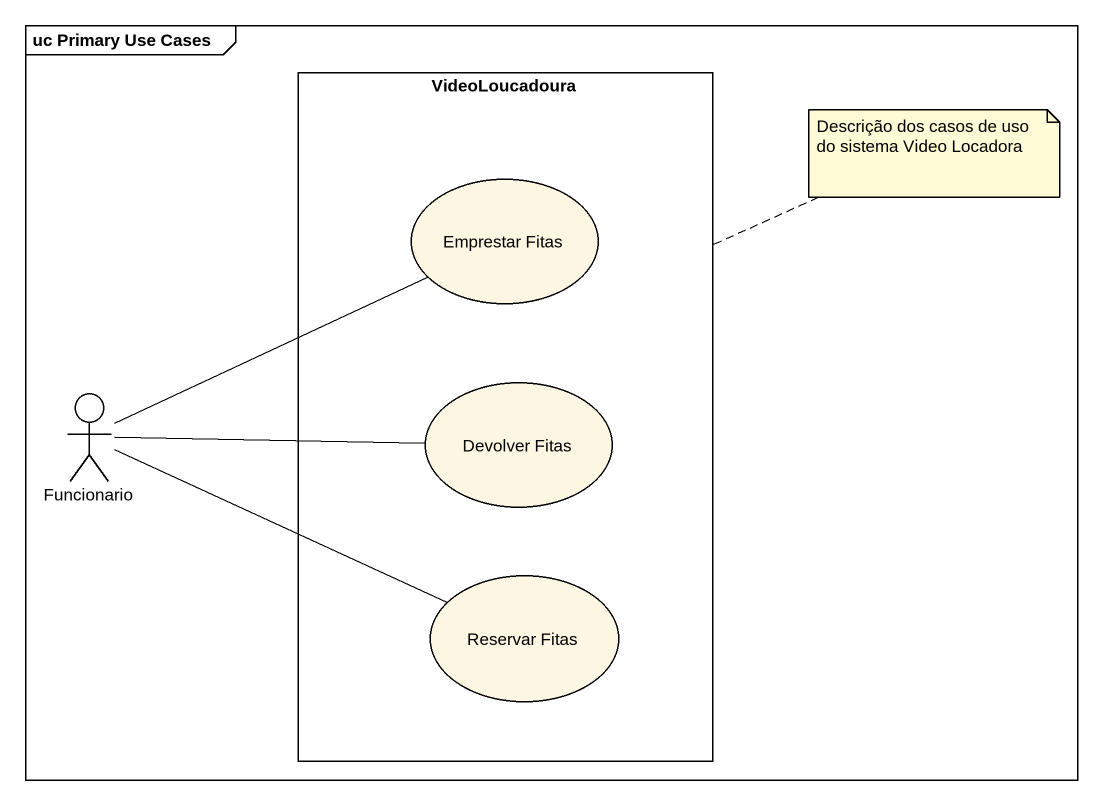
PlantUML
@startuml
mainframe uc Primary Use Cases
rectangle VideoLoucadoura {
  usecase "Emprestar Fitas" as Emprestar_Fitas
  usecase "Devolver Fitas" as Devolver_Fitas
  usecase "Reservar Fitas" as Reservar_Fitas
}
actor Funcionario
Funcionario -right- Emprestar_Fitas
Funcionario -right- Devolver_Fitas
Funcionario -right- Reservar_Fitas
note top of VideoLoucadoura : Descrição dos casos de uso do sistema Video Locadora
@enduml
